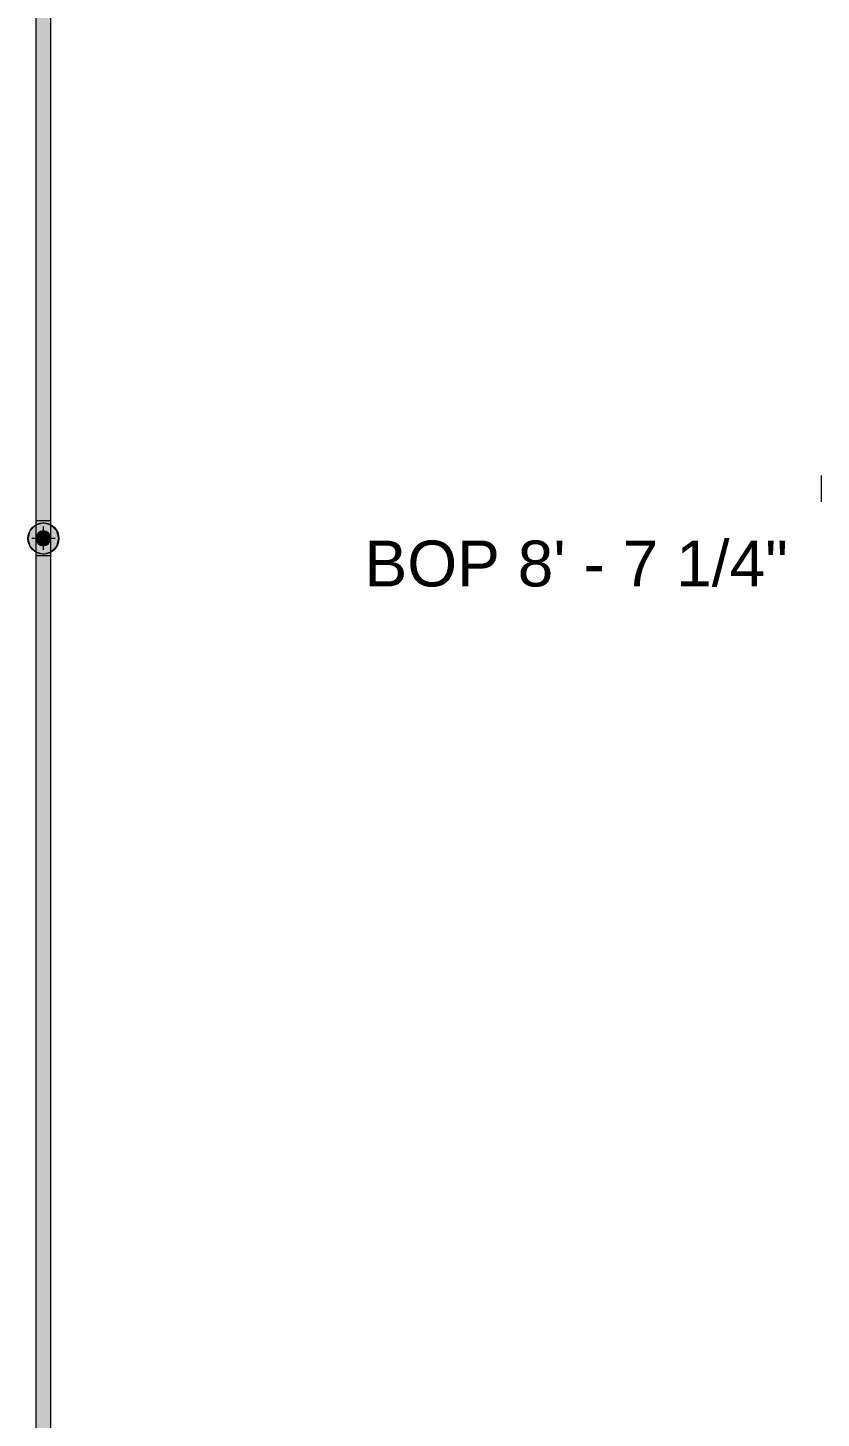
# Model space of a CAD drawing. Header units: inches. Extents: x -3385 to 41, y 7 to 1342.
# Drawn here: x -3004 to -2902, y 686.6 to 865.4 of the extents above; entities that cross this region are included whole.
import ezdxf

# ---------------------------------------------------------------- set-up
doc = ezdxf.new("R2010")
doc.units = ezdxf.units.IN
doc.header["$MEASUREMENT"] = 0
for name, color, linetype, lineweight in [('A-ANNO-NOTE', 131, 'Continuous', 9), ('G-ANNO-DIMS', 111, 'Continuous', 9), ('P-PIPE', 3, 'Continuous', 9), ('P-PIPE-CNTR', 3, 'Continuous', 9)]:
    doc.layers.add(name, color=color, linetype=linetype, lineweight=lineweight)
doc.styles.add('Arial', font='arial.ttf', dxfattribs={"height": 5.901198})

msp = doc.modelspace()

# ---------------------------------------------------------------- hatches: boundary and pattern name
at = {"layer": 'A-ANNO-NOTE'}
h = msp.add_hatch(color=256, dxfattribs=at)
edge = h.paths.add_edge_path(flags=0)
edge.add_arc((-3002, 799.743), 2, 0, 360)
msp.add_hatch(color=256, dxfattribs=at).paths.add_polyline_path([(-3002, 797.743), (-3001, 798.011), (-3000.268, 798.743), (-3000, 799.743), (-3000.268, 800.743), (-3001, 801.475), (-3002, 801.743), (-3003, 801.475), (-3003.732, 800.743), (-3004, 799.743), (-3003.732, 798.743), (-3003, 798.011)], flags=0)
at = {"layer": 'P-PIPE'}
for points in [[(-3002.95, 802.009), (-3002.475, 802.012), (-3002, 802.013), (-3002.003, 910.786), (-3002.95, 910.786), (-3002.95, 802.01)], [(-3002, 798.815), (-3001.754, 798.847), (-3001.525, 798.942), (-3001.328, 799.093), (-3001.177, 799.29), (-3001.082, 799.519), (-3001.05, 799.765), (-3001.082, 800.011), (-3001.177, 800.24), (-3001.328, 800.436), (-3001.525, 800.587), (-3001.754, 800.682), (-3002, 800.715), (-3002.246, 800.682), (-3002.475, 800.587), (-3002.672, 800.436), (-3002.823, 800.24), (-3002.918, 800.011), (-3002.95, 799.765), (-3002.918, 799.519), (-3002.823, 799.29), (-3002.672, 799.093), (-3002.475, 798.942), (-3002.246, 798.847)], [(-3002.95, 658.009), (-3002.475, 658.012), (-3002, 658.013), (-3002, 797.525), (-3002.95, 797.521), (-3002.95, 658.01)], [(-3001.05, 658.009), (-3001.05, 797.521), (-3001.527, 797.524), (-3002, 797.525), (-3002, 658.013), (-3001.067, 658.009)]]:
    msp.add_hatch(color=256, dxfattribs=at).paths.add_polyline_path(points, flags=0)
h = msp.add_hatch(color=256, dxfattribs=at)
h.paths.add_polyline_path([(-3001.05, 802.009), (-3001.05, 810.142), (-3001.064, 910.786), (-3002, 910.786), (-3002, 802.013), (-3001.067, 802.009)], flags=0)
h.paths.add_polyline_path([(-3001.328, 802.012), (-3001.328, 802.76), (-3001.328, 810.142)], flags=0)
h.paths.add_polyline_path([(-3001.525, 802.012), (-3001.525, 802.251), (-3001.525, 810.142)], flags=0)
h = msp.add_hatch(color=256, dxfattribs=at)
h.paths.add_polyline_path([(-3002.951, 797.521), (-3002.475, 797.524), (-3002, 797.525), (-3002.006, 798.815), (-3002.254, 798.848), (-3002.477, 798.943), (-3002.674, 799.095), (-3002.841, 799.331), (-3002.879, 799.403), (-3002.933, 799.582), (-3002.951, 799.765), (-3002.951, 798.846)], flags=0)
h.paths.add_polyline_path([(-3002.951, 799.765), (-3002.918, 800.013), (-3002.787, 800.298), (-3002.654, 800.455), (-3002.461, 800.594), (-3002.244, 800.683), (-3002, 800.715), (-3002.003, 802.009), (-3002.951, 802.009), (-3002.951, 799.931)], flags=0)
h = msp.add_hatch(color=256, dxfattribs=at)
h.paths.add_polyline_path([(-3001.049, 797.521), (-3001.05, 799.756), (-3001.082, 799.517), (-3001.212, 799.232), (-3001.345, 799.075), (-3001.558, 798.928), (-3001.754, 798.846), (-3002, 798.814), (-3002, 797.525), (-3001.081, 797.522)], flags=0)
h.paths.add_polyline_path([(-3001.049, 799.765), (-3001.052, 802.009), (-3001.328, 802.009), (-3002, 802.013), (-3001.994, 800.715), (-3001.746, 800.681), (-3001.504, 800.573), (-3001.319, 800.426), (-3001.159, 800.198), (-3001.121, 800.127), (-3001.067, 799.947), (-3001.05, 799.773)], flags=0)
h = msp.add_hatch(color=256, dxfattribs=at)
h.paths.add_polyline_path([(-3002, 798.814), (-3001.751, 798.847), (-3001.523, 798.942), (-3001.326, 799.095), (-3001.175, 799.292), (-3001.081, 799.521), (-3001.05, 799.771), (-3001.082, 800.013), (-3001.178, 800.242), (-3001.329, 800.438), (-3001.527, 800.589), (-3001.756, 800.683), (-3002.006, 800.715), (-3002.248, 800.682), (-3002.478, 800.586), (-3002.673, 800.435), (-3002.825, 800.237), (-3002.919, 800.008), (-3002.95, 799.759), (-3002.917, 799.516), (-3002.822, 799.287), (-3002.67, 799.091), (-3002.473, 798.94), (-3002.243, 798.846), (-3002.002, 798.814)], flags=0)
h.paths.add_polyline_path([(-3002, 798.815), (-3002.251, 798.849), (-3002.475, 798.942), (-3002.672, 799.093), (-3002.823, 799.29), (-3002.918, 799.519), (-3002.949, 799.77), (-3002.918, 800.011), (-3002.823, 800.24), (-3002.67, 800.438), (-3002.47, 800.59), (-3002.246, 800.682), (-3001.999, 800.714), (-3001.749, 800.68), (-3001.525, 800.587), (-3001.325, 800.432), (-3001.177, 800.24), (-3001.082, 800.005), (-3001.05, 799.765), (-3001.085, 799.513), (-3001.177, 799.29), (-3001.328, 799.093), (-3001.53, 798.94), (-3001.754, 798.847), (-3001.994, 798.815)], flags=0)

# ---------------------------------------------------------------- linework, layer by layer
at = {"layer": 'A-ANNO-NOTE'}
for p, q in [((-3003, 801.475), (-3003.732, 800.743)), ((-3002, 801.743), (-3003, 801.475)), ((-3001, 801.475), (-3002, 801.743)), ((-3000.268, 800.743), (-3001, 801.475)), ((-3003.732, 800.743), (-3004, 799.743)), ((-3004, 799.743), (-3003.732, 798.743)), ((-3000, 799.743), (-3000.268, 800.743)), ((-3000.268, 798.743), (-3000, 799.743)), ((-3003.732, 798.743), (-3003, 798.011)), ((-3003, 798.011), (-3002, 797.743)), ((-3002, 797.743), (-3001, 798.011)), ((-3001, 798.011), (-3000.268, 798.743))]:
    msp.add_line(p, q, dxfattribs=at)
msp.add_circle((-3002, 799.743), 2, dxfattribs=at)
at = {"layer": 'G-ANNO-DIMS'}
msp.add_line((-2899.536, 796.672), (-2905.149, 796.672), dxfattribs=at)
at = {"layer": 'P-PIPE'}
for p, q in [((-3002.95, 910.786), (-3002.95, 802.009)), ((-3001.05, 802.009), (-3001.05, 910.786)), ((-3002.951, 802.009), (-3002.951, 797.521)), ((-3001.049, 797.521), (-3001.049, 802.009)), ((-3002.95, 797.521), (-3002.95, 658.009)), ((-3001.05, 658.009), (-3001.05, 797.521))]:
    msp.add_line(p, q, dxfattribs=at)
for centre, radius, start, end in [((-3002, 799.765), 0.95, 0, 180), ((-3002, 799.765), 0.95, 180, 0), ((-3002, 799.29), 0.475, 90, 270), ((-3002, 800.24), 0.475, 270, 90)]:
    msp.add_arc(centre, radius, start, end, dxfattribs=at)
for centre, major_axis, ratio, start_param, end_param in [((-2901.992, 806.146), (0, 1.75), 0.0020766, 0.2617994, 1.5707963), ((-2901.992, 806.146), (0, 1.75), 0.0020766, 1.5707963, 2.8797933), ((-3002, 802.009), (-0.951, 0), 0.0041681, 4.712389, 6.2831853), ((-3002, 802.009), (0.95, 0), 0.0001666, 2.3571047, 2.6179939), ((-3002, 802.009), (0.95, 0), 0.0001666, 1.5707963, 2.3561945), ((-3002, 802.009), (-0.951, 0), 0.0041681, 3.1415927, 4.712389), ((-3002, 802.009), (0.95, 0), 0.0001666, 0.7853982, 1.5707963), ((-3002, 802.009), (0.95, 0), 0.0001666, 0.5235988, 0.7844879), ((-3002, 797.521), (-0.951, 0), 0.0041681, 6.0213859, 6.2831853), ((-3002, 797.521), (-0.951, 0), 0.0041681, 5.7595865, 6.0192896), ((-3002, 797.521), (-0.951, 0), 0.0041681, 5.4977871, 5.758405), ((-3002, 797.521), (0.95, 0), 0.0041681, 2.35716, 2.6179939), ((-3002, 797.521), (-0.951, 0), 0.0041681, 5.2359878, 5.4970469), ((-3002, 797.521), (0.95, 0), 0.0041681, 2.094919, 2.3561945), ((-3002, 797.521), (-0.951, 0), 0.0041681, 4.9741884, 5.2355383), ((-3002, 797.521), (0.95, 0), 0.0041681, 1.8328286, 2.0943951), ((-3002, 797.521), (-0.951, 0), 0.0041681, 4.712389, 4.9739716), ((-3002, 797.521), (0.95, 0), 0.0041681, 1.5707963, 1.8325957), ((-3002, 797.521), (-0.951, 0), 0.0041681, 4.4508064, 4.712389), ((-3002, 797.521), (0.95, 0), 0.0041681, 1.3089969, 1.5707963), ((-3002, 797.521), (-0.951, 0), 0.0041681, 4.1892397, 4.4505896), ((-3002, 797.521), (0.95, 0), 0.0041681, 1.0471976, 1.3087641), ((-3002, 797.521), (-0.951, 0), 0.0041681, 3.9277311, 4.1887902), ((-3002, 797.521), (0.95, 0), 0.0041681, 0.7853982, 1.0466737), ((-3002, 797.521), (-0.951, 0), 0.0041681, 3.6663729, 3.9269908), ((-3002, 797.521), (0.95, 0), 0.0041681, 0.5235988, 0.7844327), ((-3002, 797.521), (-0.951, 0), 0.0041681, 3.4054884, 3.6651914), ((-3002, 797.521), (-0.951, 0), 0.0041681, 3.1415927, 3.403392)]:
    msp.add_ellipse(centre, major_axis=major_axis, ratio=ratio, start_param=start_param, end_param=end_param, dxfattribs=at)
at = {"layer": 'P-PIPE-CNTR'}
for p, q in [((-3002, 798.265), (-3002, 801.265)), ((-3003.5, 799.765), (-3000.5, 799.765))]:
    msp.add_line(p, q, dxfattribs=at)

# ---------------------------------------------------------------- next in the draw order: texts
at = {"layer": 'G-ANNO-DIMS', "insert": (-2960.709, 799.476), "char_height": 5.9012, "width": 64.872, "attachment_point": 1, "line_spacing_factor": 0.938532, "style": 'Arial', "bg_fill": 3, "box_fill_scale": 1.25, "bg_fill_color": 0, "bg_fill_transparency": 0}
msp.add_mtext('BOP 8\' - 7 1/4"', dxfattribs=at)

doc.saveas('drawing.dxf')
